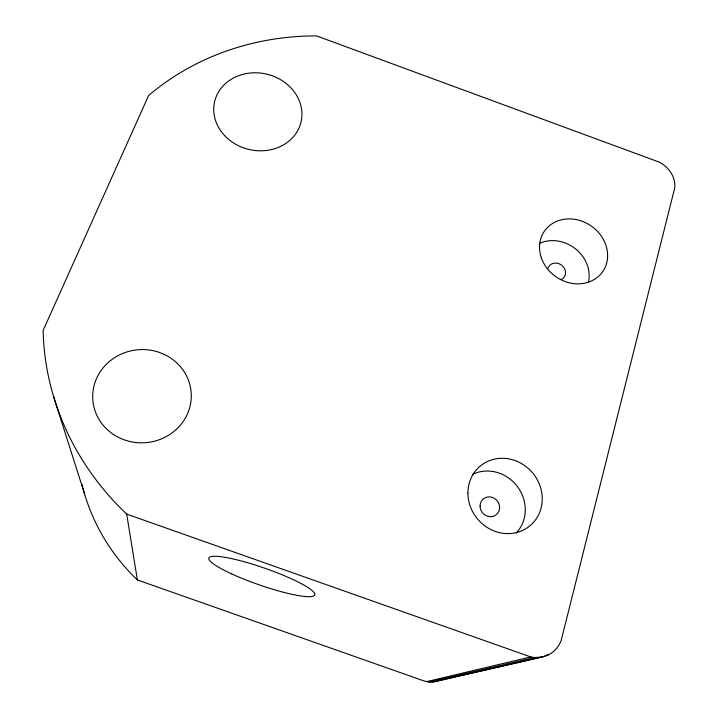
<?xml version="1.0" encoding="UTF-8"?>
<svg xmlns="http://www.w3.org/2000/svg" width="718" height="718" viewBox="0 0 718 718"><rect width="100%" height="100%" fill="white"/><g stroke="black" fill="none" stroke-linecap="round" stroke-linejoin="round"><path stroke-width="1.08" d="M549.108 654.52C554.628 651.468 558.882 646.406 561.153 640.537L674.74 187.856C675.862 176.924 668.476 166.612 658.882 161.99L316.557 35.9A265.714 242.998 20.8 0 0 148.617 95.512L43.143 330.37A272.068 253.427 20.6 0 0 126.691 514.106L137.38 579.938L423.799 680.87L429.211 682.073L434.677 681.732L542.117 657.069L549.108 654.52L546.936 655.013M438.976 680.251L434.677 681.732M426.474 681.669L530.79 656.943L534.587 657.517L542.117 657.069M429.211 682.073L534.587 657.517M431.967 682.1L545.707 656.046M126.691 514.106L530.79 656.943M53.509 396.255L84.652 494.244M137.38 579.938A198.087 191.347 18.8 0 1 81.951 484.21M547.888 268.478A9.352 8.221 35.1 0 1 562.014 265.481A9.352 8.221 35.1 0 1 561.144 279.553M472.588 474.338A37.094 34.482 50.9 0 1 517.543 486.732A37.094 34.482 50.9 0 1 516.197 533.034M539.739 243.285A33.997 29.887 35.1 0 1 575.36 248.733A33.997 29.887 35.1 0 1 588.536 281.743M113.462 434.462A49.318 46.607 -4.5 0 0 191.078 400.141A49.318 46.607 -4.5 0 0 121.432 353.992A49.318 46.607 -4.5 0 0 113.462 434.462M224.608 135.585A44.39 38.691 13.4 0 0 299.568 126.682A44.39 38.691 13.4 0 0 249.326 73.119A44.39 38.691 13.4 0 0 224.608 135.585M467.921 493.06A38.853 35.918 49.9 0 0 523.664 529.92A38.853 35.918 49.9 0 0 523.655 464.878A38.853 35.918 49.9 0 0 467.921 493.06M541.354 257.87A35.487 30.919 34.9 0 0 599.252 275.685A35.487 30.919 34.9 0 0 580.117 220.57A35.487 30.919 34.9 0 0 541.354 257.87M231.591 573.861A56.076 8.769 19.2 0 0 314.672 595.141A56.076 8.769 19.2 0 0 239.193 560.426A56.076 8.769 19.2 0 0 231.591 573.861M480.064 505.975A10.196 9.478 50.9 0 0 494.639 515.757A10.196 9.478 50.9 0 0 494.81 498.633A10.196 9.478 50.9 0 0 480.064 505.975"/></g></svg>
